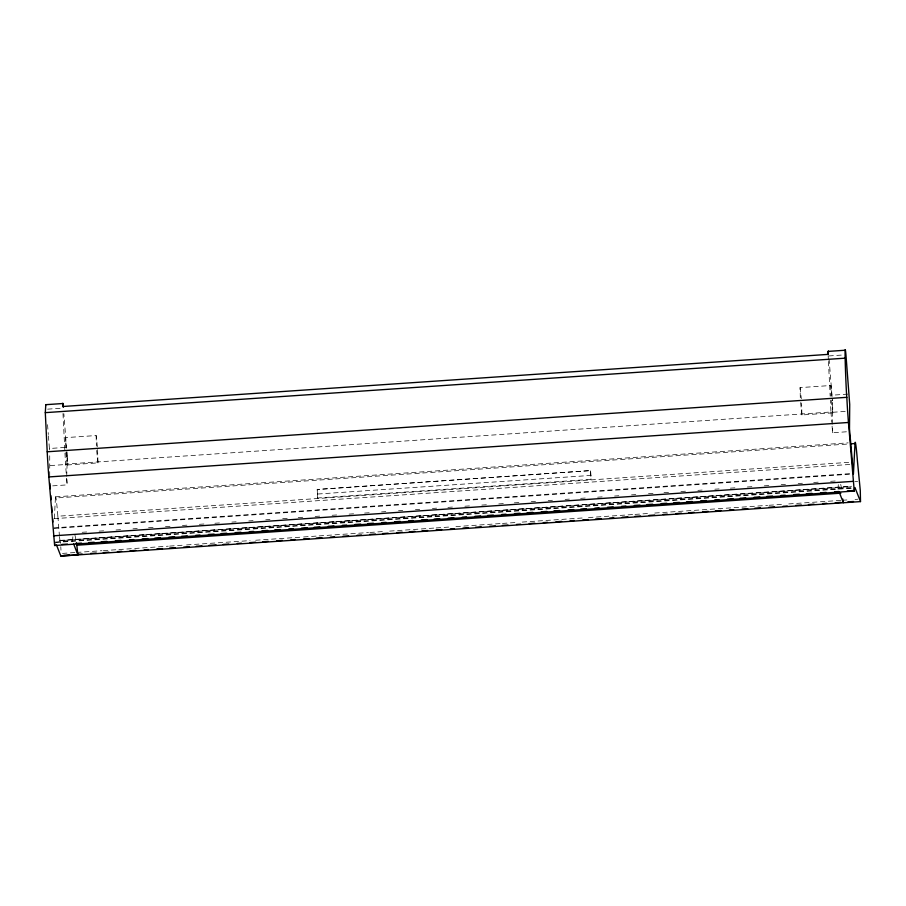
<?xml version="1.0" encoding="UTF-8"?>
<svg xmlns="http://www.w3.org/2000/svg" width="906" height="906" viewBox="0 0 906 906"><rect width="100%" height="100%" fill="white"/><g stroke="black" fill="none" stroke-linecap="round" stroke-linejoin="round"><path stroke-width="0.68" stroke-dasharray="4.53 3.4" d="M317.202 489.466L317.61 497.994L590.984 479.376L590.655 470.588L317.202 489.466L590.655 470.588M590.576 470.848L590.984 479.376M66.738 476.341L67.237 458.98M832.184 424.212L832.807 411.483L832.263 399.444L832.365 400.871M49.717 476.182L49.728 452.74M65.889 452.49L67.225 464.993L67.18 457.757M831.346 400.361L832.682 412.864L832.716 407.428M54.371 518.368L55.402 498.006L847.971 444.031M317.61 497.994L317.27 489.206M851.153 486.805L59.955 540.667L851.244 486.228M97.372 446.635L96.138 435.548L65.391 437.643L65.617 448.221M96.138 435.548L96.364 446.126M67.225 464.993L97.984 462.898L97.576 449.478M832.682 412.864L801.923 414.959L801.606 402.966M59.989 540.689L59.49 536.68M97.984 462.898L96.648 450.395M832.059 396.59L830.836 385.514L800.077 387.609L800.315 398.187M830.836 385.514L831.062 396.092M47.633 409.15L60.781 408.255M828.854 355.945L843.316 354.959M48.426 435.888L49.422 448.504L66.512 447.338L66.614 448.73L63.85 413.691M847.733 394.133L831.957 395.209L829.081 358.753M66.229 473.17L65.515 464.121L830.961 411.992L830.372 400.203M50.249 465.571L67.338 464.404M832.784 412.275L845.932 411.381M52.695 485.865L67.146 484.88L66.75 478.221M832.082 426.205L832.603 432.74L847.053 431.754M55.572 496.839L848.141 442.864M317.813 494.019L591.188 475.401M55.402 498.006A27.418 0.985 86.1 0 1 57.871 516.216L849.024 462.332M54.066 518.662L850.859 464.393M53.884 527.858L850.689 473.589M53.794 528.447L850.598 474.178M82.152 532.298L87.803 531.913M99.105 531.143L104.745 530.757M116.047 529.987L121.698 529.602M132.989 528.832L137.236 528.549M148.527 527.779L154.179 527.394M165.481 526.624L171.121 526.239M182.423 525.469L188.074 525.084M199.377 524.314L205.016 523.928M214.903 523.26L220.554 522.875M231.857 522.105L236.092 521.811M248.799 520.95L253.034 520.667M265.752 519.795L269.988 519.512M282.695 518.64L288.346 518.255M298.233 517.586L303.884 517.201M315.175 516.431L320.826 516.046M332.128 515.276L337.768 514.891M349.07 514.121L354.722 513.736M364.608 513.068L371.664 512.581M381.551 511.913L385.786 511.618M398.504 510.758L402.74 510.463M415.446 509.602L419.682 509.308M432.4 508.447L436.635 508.153M447.926 507.383L453.578 506.998M464.88 506.228L470.531 505.854M481.822 505.084L487.473 504.699M498.776 503.929L504.427 503.543M514.302 502.864L521.369 502.388M531.256 501.709L535.491 501.426M548.198 500.554L552.434 500.271M565.151 499.399L569.387 499.115M580.678 498.345L586.329 497.96M597.632 497.19L603.283 496.805M614.574 496.035L618.809 495.752M631.527 494.88L635.763 494.597M648.47 493.725L654.121 493.34M664.007 492.671L671.074 492.185M680.95 491.516L688.016 491.041M697.903 490.361L702.139 490.078M714.845 489.206L719.081 488.923M730.383 488.153L736.034 487.768M747.337 486.998L752.977 486.613M764.279 485.843L769.93 485.457M781.221 484.687L785.468 484.404M798.175 483.532L802.41 483.249M813.713 482.479L819.352 482.094M830.655 481.324L836.306 480.939M854.811 481.675L857.631 481.482M60.034 540.406L851.198 486.522M55.243 542.06L854.868 487.598M55.515 542.468L851.187 488.266M62.48 553.396L75.175 552.524M76.58 552.434L101.97 550.701M103.375 550.61L117.486 549.648M118.89 549.546L168.256 546.182M169.66 546.091L185.175 545.038M186.579 544.936L250.045 540.622M255.685 540.236L302.23 537.065M303.635 536.964L317.734 536.001M319.15 535.91L368.504 532.547M369.92 532.456L384.019 531.494M389.659 531.109L434.789 528.028M436.205 527.938L450.305 526.975M455.945 526.59L501.075 523.521M502.479 523.419L516.59 522.468M522.23 522.082L582.864 517.949M588.515 517.564L633.634 514.495M635.049 514.393L649.149 513.43M654.789 513.045L716.85 508.821M718.254 508.73L767.608 505.367M769.024 505.265L783.124 504.314M788.764 503.929L840.949 500.372M842.353 500.271L849.409 499.795M855.049 499.41L857.869 499.217M800.077 387.609L801.312 398.685M801.923 414.959L800.587 402.457M65.391 437.643L66.512 447.338M60.079 540.112L60.521 543.328M830.961 411.992L831.776 422.321M66.636 478.334L67.146 484.88M57.871 516.216L59.422 535.854M47.542 424.665L48.312 434.484M49.422 448.504L49.524 449.886M832.603 432.74L832.206 426.08M66.818 451.573L66.953 453.713M66.863 452.287L67.112 456.465M60.781 546.714L60.985 550.168M832.444 402.275L832.523 403.657M66.999 454.416L67.214 458.379M828.163 355.854L828.367 360.033M828.435 361.426L830.168 396.194M62.99 413.544L65.515 464.121M72.605 541.301A150.849 5.425 86.1 0 1 73.126 534.529M74.813 534.744A150.849 5.425 86.1 0 1 76.274 541.765M838.05 489.161A150.849 5.425 86.1 0 1 838.356 484.087M840.711 484.382A150.849 5.425 86.1 0 1 841.719 489.625"/><path stroke-width="1.36" d="M828.254 351.256C828.005 360.463 828.005 347.27 828.526 352.377M850.791 443.838L855.015 443.544A27.418 0.985 86.1 0 1 857.495 461.754L860.281 490.497L860.507 501.596L855.139 488.006A66.534 2.39 86.1 0 0 854.335 490.463L854.256 491.052L54.632 545.514L48.833 476.941A31.891 1.144 86.1 0 1 47.203 451.777L45.3 412.649L45.821 404.574M63.341 407.247L62.831 403.238L62.639 406.511L828.084 354.382M854.256 491.052L848.446 422.479A31.891 1.144 86.1 0 1 846.827 397.326C846.204 393.884 843.803 331.596 845.944 354.778L849.715 404.461L849.5 428.923L853.418 473.985L855.015 443.544M60.974 555.48L60.883 556.058L860.507 501.596M54.632 545.514L54.722 544.925A66.534 2.39 86.1 0 1 54.79 543.77M45.708 404.688L62.786 403.532M828.243 351.392L845.321 350.226M45.3 412.649L844.924 358.187M47.203 451.777L846.827 397.326M48.833 476.941L848.446 422.479M53.477 535.82L853.101 481.358M61.767 544.449L67.406 544.064M75.866 543.487L81.517 543.102M88.562 542.626L94.201 542.241M101.257 541.754L106.897 541.369M115.356 540.791L120.996 540.418M129.456 539.84L133.692 539.546M142.151 538.968L147.791 538.583M154.847 538.107L160.487 537.722M168.946 537.145L174.586 536.76M181.642 536.284L187.282 535.899M195.741 535.321L199.977 535.038M208.437 534.461L214.076 534.076M221.132 533.589L226.772 533.204M235.232 532.637L240.871 532.252M249.331 531.675L253.567 531.38M262.027 530.803L267.666 530.418M274.722 529.942L280.362 529.557M288.821 528.979L293.057 528.696M301.517 528.119L307.157 527.734M314.212 527.258L319.852 526.873M328.312 526.295L333.952 525.91M342.411 525.333L346.647 525.038M355.107 524.472L360.747 524.087M367.802 523.6L373.442 523.215M381.902 522.637L386.126 522.354M394.597 521.777L400.237 521.392M408.697 520.814L412.921 520.531M421.392 519.953L427.032 519.568M434.076 519.093L439.716 518.708M448.187 518.13L453.827 517.745M462.286 517.167L466.511 516.884M474.982 516.307L480.622 515.922M487.666 515.435L493.306 515.05M501.777 514.483L506.001 514.189M514.461 513.611L520.101 513.226M527.156 512.751L532.796 512.366M541.256 511.788L546.896 511.403M553.951 510.927L559.591 510.542M568.051 509.965L573.691 509.58M580.746 509.104L586.386 508.719M594.846 508.141L599.081 507.847M607.541 507.269L613.181 506.896M621.641 506.318L625.876 506.024M634.336 505.446L639.976 505.061M647.031 504.585L652.671 504.2M661.131 503.623L666.771 503.238M673.826 502.762L679.466 502.377M686.522 501.89L692.161 501.516M700.621 500.939L706.261 500.554M714.721 499.976L718.956 499.682M727.416 499.115L733.056 498.73M740.111 498.243L745.751 497.858M754.211 497.281L759.851 496.896M766.906 496.42L772.546 496.035M781.006 495.457L785.23 495.174M793.701 494.597L799.341 494.212M806.385 493.736L812.025 493.351M820.496 492.773L826.136 492.388M834.596 491.811L838.82 491.528M847.291 490.95L852.931 490.565M76.455 542.853A150.849 5.425 86.1 0 1 76.817 545.208L840.859 493.17M63.794 555.287L69.434 554.902M77.893 554.325L82.129 554.042M90.589 553.464L96.229 553.079M103.273 552.592L108.924 552.207M117.384 551.629L121.608 551.346M130.068 550.769L135.719 550.384M144.179 549.806L148.403 549.523M156.863 548.945L162.514 548.56M169.558 548.085L175.198 547.7M183.658 547.122L189.309 546.737M196.353 546.261L201.993 545.876M209.048 545.389L216.104 544.914M223.148 544.427L228.788 544.042M237.247 543.475L241.483 543.181M249.943 542.603L255.583 542.218M262.638 541.743L268.278 541.358M276.738 540.78L282.378 540.395M290.849 539.817L295.073 539.534M303.533 538.957L309.173 538.572M316.228 538.096L321.868 537.711M330.328 537.133L334.563 536.839M343.023 536.261L348.663 535.888M357.123 535.31L361.358 535.016M369.818 534.438L375.458 534.053M382.513 533.577L388.153 533.192M396.613 532.615L402.253 532.23M409.308 531.754L414.948 531.369M422.003 530.893L427.643 530.508M436.103 529.931L441.743 529.546M450.203 528.968L454.438 528.674M462.898 528.107L468.538 527.722M475.593 527.235L481.233 526.85M489.693 526.273L495.333 525.888M502.388 525.412L508.028 525.027M516.488 524.449L520.712 524.166M529.183 523.589L534.823 523.204M543.283 522.626L547.507 522.343M555.978 521.765L561.618 521.38M570.078 520.803L574.302 520.52M582.773 519.942L588.413 519.557M595.457 519.07L601.097 518.685M609.568 518.119L613.792 517.824M622.252 517.247L627.892 516.862M634.947 516.386L640.587 516.001M649.047 515.423L654.687 515.038M663.158 514.461L667.382 514.178M675.842 513.6L681.482 513.215M688.537 512.739L694.177 512.354M702.637 511.777L708.277 511.392M715.332 510.905L720.972 510.52M729.432 509.953L733.667 509.659M742.127 509.081L747.767 508.696M754.823 508.221L760.462 507.836M768.922 507.258L774.562 506.873M783.022 506.295L787.257 506.012M795.717 505.435L801.357 505.05M808.412 504.574L814.052 504.189M822.512 503.611L826.748 503.317M835.207 502.739L840.847 502.366M847.903 501.879L853.543 501.494M76.817 545.208L77.905 554.846L60.815 556.001L56.478 544.925M839.013 491.63L843.35 502.705L842.818 499.081M73.567 543.759L77.905 554.846M52.922 522.003L52.65 518.753M50.283 488.764L49.875 483.385M50.815 495.582L51.144 499.67M51.676 506.488L52.106 511.935"/></g></svg>
